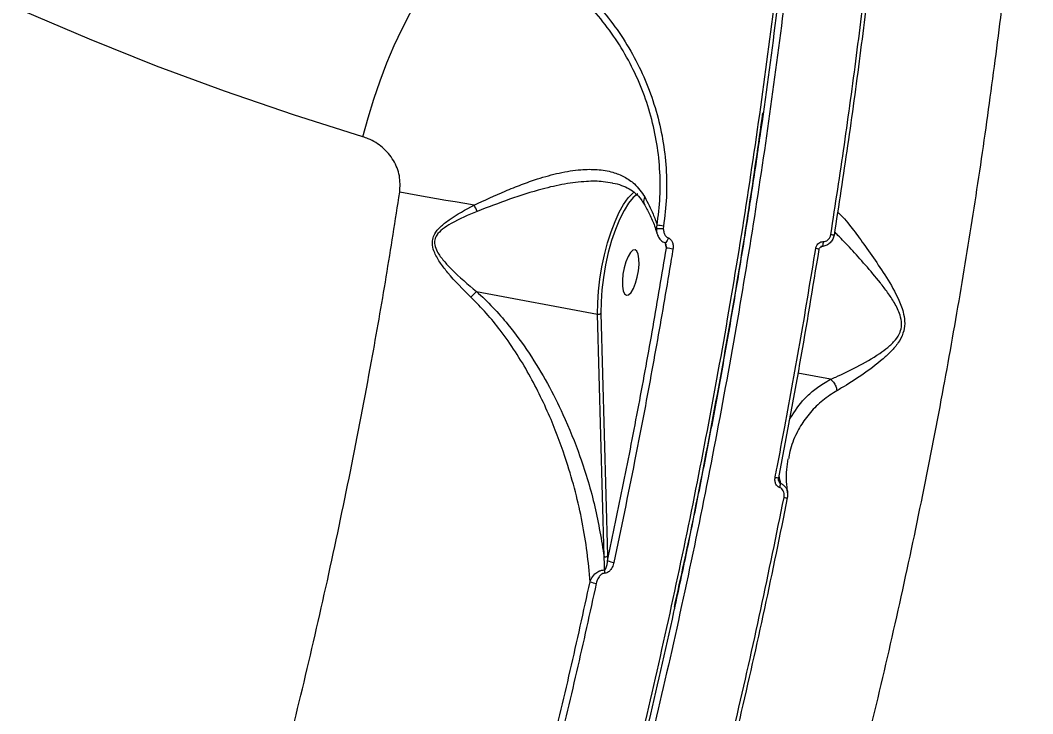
# Model space of a CAD drawing. Header units: millimetres. Extents: x -7151 to 6134, y -5040 to 5562.
# Drawn here: x -2254 to -2056.8, y -1178.3 to -1043.1 of the extents above; entities that cross this region are included whole.
import ezdxf

# ---------------------------------------------------------------- set-up
doc = ezdxf.new("R2010")
doc.units = ezdxf.units.MM
for name, color, linetype in [('DIKOM_ОБЪЕКТ', 7, 'Continuous'), ('DIKOM_РАЗМЕР_ЗОНА', 7, 'Continuous'), ('DIKOM_РАЗМЕР_ОБЪЕКТА', 7, 'Continuous')]:
    doc.layers.add(name, color=color, linetype=linetype)
doc.styles.add('style1', font='arial.ttf', dxfattribs={"width": 0.8})
doc.dimstyles.new('1-50', dxfattribs={"dimtxt": 300, "dimasz": 200, "dimexe": 100, "dimexo": 0, "dimgap": 100, "dimtad": 1, "dimtxsty": 'style1', "dimcen": 200, "dimclrd": 7, "dimclre": 7, "dimclrt": 7, "dimadec": 1, "dimazin": 2, "dimtfac": 1, "dimtmove": 0, "dimatfit": 2, "dimfxl": 0, "dimlwd": 25, "dimlwe": 18, "dimarcsym": 0})

# ---------------------------------------------------------------- blocks, each defined once
blk = doc.blocks.new('*D0')
at = {"layer": 'Defpoints', "color": 0, "transparency": 16777216}
for p in [(4133.55, 168.74), (-4567.47, -1241.13), (4133.55, -4153.12)]:
    blk.add_point(p, dxfattribs=at)
at = {"layer": 'DIKOM_РАЗМЕР_ОБЪЕКТА', "color": 7, "lineweight": 18, "transparency": 16777216}
for p, q in [((4133.55, 168.74), (4133.55, -4253.12)), ((-4567.47, -1241.13), (-4567.47, -4253.12))]:
    blk.add_line(p, q, dxfattribs=at)
at = {"layer": 'DIKOM_РАЗМЕР_ОБЪЕКТА', "color": 7, "lineweight": 25, "transparency": 16777216}
blk.add_line((-4367.47, -4153.12), (3933.55, -4153.12), dxfattribs=at)
at = {"layer": 'DIKOM_РАЗМЕР_ОБЪЕКТА', "color": 7, "transparency": 16777216}
for points in [[(-4367.47, -4119.79), (-4367.47, -4186.45), (-4567.47, -4153.12)], [(3933.55, -4119.79), (3933.55, -4186.45), (4133.55, -4153.12)]]:
    blk.add_solid(points, dxfattribs=at)
at = {"layer": 'DIKOM_РАЗМЕР_ОБЪЕКТА', "color": 7, "transparency": 16777216, "insert": (150.61, -3899.95), "char_height": 300, "attachment_point": 5, "style": 'style1'}
blk.add_mtext('8700', dxfattribs=at)
blk = doc.blocks.new('*D3')
at = {"layer": 'Defpoints', "color": 0, "transparency": 16777216}
for p in [(6133.55, 253.24), (-5802.46, -2467.19), (6133.55, -4939.78)]:
    blk.add_point(p, dxfattribs=at)
at = {"layer": 'DIKOM_РАЗМЕР_ЗОНА', "color": 7, "lineweight": 18, "transparency": 16777216}
for p, q in [((6133.55, 253.24), (6133.55, -5039.78)), ((-5802.46, -2467.19), (-5802.46, -5039.78))]:
    blk.add_line(p, q, dxfattribs=at)
at = {"layer": 'DIKOM_РАЗМЕР_ЗОНА', "color": 7, "lineweight": 25, "transparency": 16777216}
blk.add_line((-5602.46, -4939.78), (5933.55, -4939.78), dxfattribs=at)
at = {"layer": 'DIKOM_РАЗМЕР_ЗОНА', "color": 7, "transparency": 16777216}
for points in [[(-5602.46, -4906.44), (-5602.46, -4973.11), (-5802.46, -4939.78)], [(5933.55, -4906.44), (5933.55, -4973.11), (6133.55, -4939.78)]]:
    blk.add_solid(points, dxfattribs=at)
at = {"layer": 'DIKOM_РАЗМЕР_ЗОНА', "color": 7, "transparency": 16777216, "insert": (186.61, -4686.61), "char_height": 300, "attachment_point": 5, "style": 'style1'}
blk.add_mtext('11950', dxfattribs=at)

msp = doc.modelspace()

# ---------------------------------------------------------------- linework, layer by layer
at = {"layer": 'DIKOM_ОБЪЕКТ', "color": 7, "linetype": 'Continuous', "lineweight": 15}
for p, q in [((-2130.035, -1083.779), (-2129.93, -1083.08)), ((-2129.909, -1084.745), (-2130.035, -1083.779)), ((-2128.696, -1083.232), (-2128.731, -1083.744)), ((-2128.12, -1087.536), (-2128.386, -1086.338)), ((-2165.129, -1095.955), (-2141.528, -1100.372)), ((-2140.261, -1147.679), (-2141.528, -1100.372)), ((-2140.881, -1100.209), (-2139.614, -1147.516)), ((-2096.135, -1113.086), (-2102.52, -1111.891)), ((-2139.614, -1147.516), (-2139.589, -1148.46))]:
    msp.add_line(p, q, dxfattribs=at)
at = {"layer": 'DIKOM_ОБЪЕКТ', "color": 7, "linetype": 'Continuous', "lineweight": 15, "flags": 128}
for points in [[(-2187.249, -1065.834), (-2200.787, -1061.559), (-2214.189, -1056.967), (-2227.447, -1052.059), (-2240.553, -1046.838), (-2253.502, -1041.308), (-2266.285, -1035.472), (-2278.896, -1029.332), (-2291.327, -1022.892), (-2303.573, -1016.156), (-2315.626, -1009.127), (-2327.479, -1001.809), (-2339.127, -994.207), (-2350.561, -986.323), (-2361.778, -978.163)], [(-2187.249, -1065.834), (-2186.254, -1062.159), (-2185.134, -1058.507), (-2183.9, -1054.913), (-2182.563, -1051.408), (-2181.136, -1048.024), (-2179.63, -1044.793), (-2178.06, -1041.744), (-2176.44, -1038.905), (-2174.786, -1036.301), (-2173.111, -1033.957), (-2171.432, -1031.893), (-2169.763, -1030.129), (-2168.12, -1028.681), (-2166.518, -1027.562), (-2164.971, -1026.781)], [(-2165.565, -1079.151), (-2167.418, -1078.848), (-2169.269, -1078.54), (-2171.111, -1078.226), (-2172.942, -1077.908), (-2174.758, -1077.587), (-2176.554, -1077.262), (-2178.326, -1076.936), (-2180.07, -1076.608)], [(-2141.528, -1100.372), (-2141.513, -1098.222), (-2141.368, -1095.941), (-2141.097, -1093.578), (-2140.706, -1091.185), (-2140.202, -1088.814), (-2139.597, -1086.517), (-2138.905, -1084.342), (-2138.139, -1082.338), (-2137.317, -1080.547), (-2136.457, -1079.009), (-2135.577, -1077.756), (-2134.696, -1076.817), (-2134.385, -1076.562)], [(-2133.695, -1076.942), (-2134.587, -1077.687), (-2135.49, -1078.785), (-2136.384, -1080.208), (-2137.246, -1081.923), (-2138.056, -1083.889), (-2138.793, -1086.056), (-2139.441, -1088.375), (-2139.984, -1090.787), (-2140.407, -1093.235), (-2140.702, -1095.66), (-2140.862, -1098.004), (-2140.881, -1100.209)], [(-2096.087, -1084.852), (-2095.919, -1084.885), (-2095.768, -1084.918), (-2095.641, -1084.95), (-2095.54, -1084.979), (-2095.47, -1085.005), (-2095.433, -1085.027), (-2095.429, -1085.044), (-2095.461, -1085.055)], [(-2127.746, -1085.54), (-2127.848, -1085.806), (-2127.969, -1086.051), (-2128.099, -1086.256), (-2128.227, -1086.404), (-2128.344, -1086.483), (-2128.438, -1086.488)], [(-2097.58, -1086.248), (-2097.592, -1086.489), (-2097.624, -1086.718), (-2097.672, -1086.921), (-2097.733, -1087.086), (-2097.805, -1087.203), (-2097.883, -1087.265), (-2097.93, -1087.275)], [(-2133.88, -1088.113), (-2134.243, -1087.855), (-2134.673, -1087.955), (-2135.136, -1088.405), (-2135.593, -1089.169), (-2136.01, -1090.184), (-2136.35, -1091.37), (-2136.587, -1092.628), (-2136.702, -1093.858), (-2136.685, -1094.961), (-2136.538, -1095.845), (-2136.272, -1096.441), (-2135.909, -1096.699), (-2135.479, -1096.599), (-2135.016, -1096.149), (-2134.558, -1095.385), (-2134.142, -1094.369), (-2133.802, -1093.184), (-2133.564, -1091.925), (-2133.45, -1090.695), (-2133.467, -1089.593), (-2133.614, -1088.708), (-2133.88, -1088.113)], [(-2098.37, -1087.781), (-2098.379, -1087.789), (-2098.425, -1087.797)], [(-2106.268, -1132.284), (-2106.276, -1132.279), (-2106.318, -1132.267)], [(-2104.565, -1136.205), (-2104.536, -1136.216), (-2104.535, -1136.219)]]:
    msp.add_lwpolyline(points, dxfattribs=at)
at = {"layer": 'DIKOM_ОБЪЕКТ', "color": 7, "linetype": 'Continuous', "lineweight": 15}
for centre, radius, start, end in [((-2247.506, -1117.778), 90.59, 24.37862, 25.23899), ((-2128.649, -1084.064), 1.415, 168.37389, 196.20493), ((-2128.125, -1131.38), 47.64, 90.72868, 92.29776), ((-2130.365, -1091.689), 8.62, 78.8417, 87.11002), ((-2128.602, -1096.17), 8.647, 78.34838, 86.80636), ((-2099.066, -1089.024), 1.426, 60.73945, 88.51574), ((-2141.355, -1099.693), 0.701, 255.71936, 312.61129), ((-2105.874, -1127.719), 4.582, 256.55573, 265.06777), ((-2107.978, -1133.472), 2.058, 339.48259, 2.69906), ((-2104.065, -1130.922), 5.318, 257.61027, 264.93866), ((-2140.088, -1147.001), 0.7, 255.68687, 312.64377), ((-2137.05, -1140.947), 7.93, 251.32093, 260.52325), ((-2143.048, -1150.645), 2.919, 355.11933, 7.90715), ((-2140.534, -1145.421), 7.538, 250.95717, 260.41597)]:
    msp.add_arc(centre, radius, start, end, dxfattribs=at)
for points, knots in [([(-2096.79, -889.227), (-2096.723, -893.158), (-2096.542, -903.75), (-2096.636, -921.509), (-2097.187, -942.573), (-2098.221, -964.321), (-2099.744, -986.695), (-2101.767, -1009.634), (-2104.245, -1032.632), (-2107.158, -1055.608), (-2110.478, -1078.484), (-2114.258, -1101.634), (-2118.507, -1124.986), (-2123.22, -1148.464), (-2128.292, -1171.549), (-2133.7, -1194.173), (-2139.409, -1216.276), (-2145.512, -1238.219), (-2152.007, -1259.916), (-2158.877, -1281.286), (-2165.974, -1301.856), (-2173.265, -1321.577), (-2180.72, -1340.414), (-2188.458, -1358.676), (-2196.466, -1376.273), (-2204.72, -1393.125), (-2213.039, -1408.861), (-2221.394, -1423.455), (-2229.754, -1436.904), (-2238.255, -1449.426), (-2246.872, -1460.937), (-2255.58, -1471.372), (-2263.82, -1480.113), (-2271.572, -1487.34), (-2278.833, -1493.242), (-2286.05, -1498.236), (-2293.202, -1502.294), (-2300.213, -1505.377), (-2307.05, -1507.473), (-2313.016, -1508.551), (-2316.679, -1508.685), (-2318.17, -1508.74)], [0, 0, 0, 0, 0.01565217, 0.04216806, 0.06870435, 0.09522024, 0.12250627, 0.14981457, 0.17710062, 0.20361654, 0.23015279, 0.25666864, 0.28395479, 0.31126307, 0.33854909, 0.36506487, 0.39160131, 0.41811719, 0.44540319, 0.47271148, 0.49999753, 0.52651345, 0.55304979, 0.57956557, 0.60685168, 0.6341599, 0.66144592, 0.68796165, 0.71449805, 0.74101389, 0.76829977, 0.7956082, 0.82289433, 0.84597227, 0.86907741, 0.89218251, 0.91550656, 0.93883046, 0.96156383, 0.98434875, 1, 1, 1, 1]), ([(-2056.456, -968.823), (-2056.8, -974.624), (-2057.488, -986.232), (-2058.928, -1004.014), (-2060.664, -1022.011), (-2062.749, -1040.451), (-2065.19, -1059.3), (-2067.998, -1078.523), (-2071.129, -1097.811), (-2074.693, -1117.752), (-2078.728, -1138.314), (-2083.265, -1159.441), (-2088.157, -1180.426), (-2093.384, -1201.167), (-2098.921, -1221.569), (-2104.749, -1241.541), (-2110.863, -1261.043), (-2117.247, -1280.051), (-2123.887, -1298.533), (-2130.751, -1316.402), (-2137.807, -1333.574), (-2145.032, -1349.975), (-2152.415, -1365.564), (-2159.941, -1380.331), (-2167.592, -1394.252), (-2175.331, -1407.261), (-2183.125, -1419.298), (-2191.094, -1430.517), (-2199.222, -1440.815), (-2207.485, -1450.118), (-2215.72, -1458.219), (-2223.892, -1465.041), (-2231.988, -1470.689), (-2237.274, -1473.352), (-2239.916, -1474.684)], [0, 0, 0, 0, 0.0277667, 0.0555662, 0.083366, 0.1111324, 0.1400374, 0.1689802, 0.1979227, 0.2268277, 0.2586375, 0.2905482, 0.3225101, 0.3544719, 0.386382, 0.4181913, 0.4498954, 0.4817001, 0.5135556, 0.545411, 0.5772152, 0.6089191, 0.6405475, 0.672276, 0.7040551, 0.7358344, 0.7675626, 0.7991909, 0.832594, 0.8660266, 0.8994295, 0.9329432, 0.9664865, 1, 1, 1, 1]), ([(-2096.087, -1084.852), (-2095.193, -1079.03), (-2093.405, -1067.387), (-2091.039, -1049.944), (-2088.887, -1032.533), (-2087.675, -1021.003), (-2087.069, -1015.238)], [0, 0, 0, 0, 0.2491005, 0.4982002, 0.7490999, 1, 1, 1, 1]), ([(-2086.457, -1015.593), (-2087.058, -1021.304), (-2088.26, -1032.726), (-2090.399, -1050.056), (-2092.765, -1067.503), (-2094.562, -1079.204), (-2095.461, -1085.055)], [0, 0, 0, 0, 0.2491002, 0.4981999, 0.7491016, 1, 1, 1, 1]), ([(-2311.128, -1507.362), (-2310.566, -1507.283), (-2307.434, -1506.847), (-2301.552, -1504.809), (-2293.426, -1501.164), (-2285.072, -1496.076), (-2276.531, -1489.669), (-2267.988, -1482.045), (-2259.474, -1473.272), (-2251.015, -1463.423), (-2242.475, -1452.34), (-2233.879, -1440.007), (-2225.258, -1426.439), (-2216.901, -1412.103), (-2208.827, -1397.116), (-2201.053, -1381.597), (-2193.352, -1365.117), (-2185.753, -1347.689), (-2178.282, -1329.349), (-2171.007, -1310.24), (-2163.951, -1290.406), (-2157.138, -1269.907), (-2150.55, -1248.669), (-2144.22, -1226.733), (-2138.175, -1204.162), (-2132.55, -1181.452), (-2127.355, -1158.685), (-2122.587, -1135.941), (-2118.172, -1112.849), (-2114.136, -1089.476), (-2110.513, -1065.903), (-2107.537, -1044.03), (-2105.94, -1030.115), (-2105.233, -1023.961)], [0, 0, 0, 0, 0.00722693, 0.04030753, 0.07336253, 0.10737716, 0.14141993, 0.17543507, 0.20848991, 0.24157019, 0.27462496, 0.30864003, 0.34268287, 0.37669758, 0.40856269, 0.44044991, 0.47231458, 0.50503622, 0.53778258, 0.57050426, 0.60355925, 0.63663937, 0.66969462, 0.7037095, 0.73775229, 0.77176746, 0.80482227, 0.83790277, 0.87095767, 0.90497265, 0.93901556, 0.97303055, 1, 1, 1, 1]), ([(-2104.65, -1024.304), (-2105.361, -1030.444), (-2106.956, -1044.2), (-2108.767, -1058.18), (-2109.971, -1066.002), (-2109.989, -1066.12)], [0, 0, 0, 0, 0.4425947, 0.9916068, 1, 1, 1, 1]), ([(-2149.693, -1032.82), (-2147.969, -1034.168), (-2144.791, -1036.653), (-2140.705, -1040.999), (-2137.264, -1045.466), (-2134.311, -1050.295), (-2131.896, -1055.423), (-2130.038, -1060.777), (-2128.752, -1066.305), (-2128.098, -1071.94), (-2128.007, -1077.617), (-2128.467, -1081.362), (-2128.696, -1083.232)], [0, 0, 0, 0, 0.1166778, 0.2150831, 0.3137948, 0.4121992, 0.5100616, 0.6082252, 0.7060829, 0.8039532, 0.9021319, 1, 1, 1, 1]), ([(-2129.93, -1083.08), (-2129.706, -1081.251), (-2129.257, -1077.587), (-2129.348, -1072.032), (-2129.993, -1066.519), (-2131.256, -1061.11), (-2133.082, -1055.871), (-2135.453, -1050.853), (-2138.352, -1046.127), (-2141.729, -1041.754), (-2145.74, -1037.501), (-2148.857, -1035.068), (-2150.548, -1033.747)], [0, 0, 0, 0, 0.0977719, 0.1958574, 0.2936324, 0.3914583, 0.4895956, 0.5874275, 0.6858977, 0.7846803, 0.883159, 1, 1, 1, 1]), ([(-2126.575, -1157.503), (-2125.93, -1154.604), (-2123.613, -1144.183), (-2120.021, -1126.058), (-2115.785, -1103.001), (-2112.184, -1081.325), (-2110.191, -1067.329), (-2109.312, -1061.153)], [0, 0, 0, 0, 0.0911993, 0.3278821, 0.5643835, 0.8077547, 1, 1, 1, 1]), ([(-2180.07, -1076.608), (-2180.022, -1075.55), (-2179.925, -1073.398), (-2181.209, -1070.317), (-2183.344, -1067.793), (-2185.537, -1066.414), (-2186.905, -1065.951), (-2187.249, -1065.834)], [0, 0, 0, 0, 0.2187073, 0.4447779, 0.6794169, 0.919198, 1, 1, 1, 1]), ([(-2126.554, -1157.885), (-2126.501, -1157.645), (-2125.619, -1153.672), (-2123.988, -1145.932), (-2121.685, -1134.679), (-2119.491, -1123.413), (-2117.396, -1112.142), (-2115.404, -1100.862), (-2113.509, -1089.574), (-2111.727, -1078.282), (-2110.535, -1070.452), (-2109.966, -1066.395), (-2109.924, -1066.096)], [0, 0, 0, 0, 0.0079297, 0.1312656, 0.2542528, 0.3769879, 0.4995695, 0.6220968, 0.7446661, 0.8673426, 0.9902269, 1, 1, 1, 1]), ([(-2165.565, -1079.151), (-2163.553, -1078.206), (-2160.503, -1076.772), (-2156.376, -1075.118), (-2152.856, -1073.876), (-2148.951, -1072.793), (-2145.04, -1072.172), (-2141.543, -1072.138), (-2138.703, -1072.615), (-2136.285, -1073.587), (-2134.069, -1075.068), (-2132.967, -1076.657), (-2132.342, -1077.557)], [0, 0, 0, 0, 0.1588982, 0.2409084, 0.3228905, 0.4352798, 0.5505628, 0.6428595, 0.7376592, 0.8155007, 0.8955114, 1, 1, 1, 1]), ([(-2138.62, -1074.898), (-2139.222, -1074.776), (-2140.826, -1074.452), (-2143.96, -1074.491), (-2147.941, -1074.967), (-2152.956, -1076.124), (-2158.694, -1077.937), (-2162.893, -1079.569), (-2164.994, -1080.386)], [0, 0, 0, 0, 0.0786876, 0.2097227, 0.3718498, 0.5341576, 0.7669195, 1, 1, 1, 1]), ([(-2138.599, -1074.84), (-2138.595, -1074.84), (-2137.953, -1074.912), (-2136.871, -1075.279), (-2135.355, -1075.931), (-2134.109, -1076.836), (-2133.13, -1077.841), (-2132.657, -1078.66), (-2132.464, -1078.993)], [0, 0, 0, 0, 0.0015769, 0.2193538, 0.4327002, 0.6450488, 0.8558216, 1, 1, 1, 1]), ([(-2374.262, -1459.017), (-2372.09, -1459.427), (-2367.651, -1460.265), (-2360.678, -1460.02), (-2353.44, -1458.641), (-2346.104, -1456.048), (-2338.705, -1452.308), (-2331.269, -1447.475), (-2323.677, -1441.471), (-2315.948, -1434.268), (-2308.107, -1425.861), (-2300.325, -1416.433), (-2292.626, -1406.041), (-2285.037, -1394.759), (-2277.433, -1382.406), (-2269.843, -1368.981), (-2262.294, -1354.505), (-2254.948, -1339.288), (-2247.828, -1323.397), (-2240.946, -1306.914), (-2234.199, -1289.58), (-2227.614, -1271.421), (-2221.22, -1252.479), (-2215.153, -1233.155), (-2209.428, -1213.522), (-2204.05, -1193.658), (-2198.939, -1173.257), (-2194.123, -1152.37), (-2189.627, -1131.058), (-2185.843, -1111.274), (-2182.658, -1093.109), (-2180.933, -1082.112), (-2180.07, -1076.608)], [0, 0, 0, 0, 0.0328056, 0.0670408, 0.1013041, 0.1355393, 0.1688093, 0.2021053, 0.2353751, 0.2696108, 0.3038743, 0.3381097, 0.3714043, 0.4047238, 0.4380183, 0.4722773, 0.5065637, 0.5408223, 0.5741714, 0.6075461, 0.640895, 0.6752083, 0.7095493, 0.7438629, 0.7772951, 0.8107531, 0.8441855, 0.8785823, 0.9130067, 0.9474034, 0.973677, 1, 1, 1, 1]), ([(-2132.342, -1077.557), (-2132.36, -1077.591), (-2132.456, -1077.777), (-2132.582, -1078.172), (-2132.6, -1078.636), (-2132.442, -1078.868), (-2132.388, -1078.948)], [0, 0, 0, 0, 0.0655225, 0.3672064, 0.7805896, 1, 1, 1, 1]), ([(-2132.451, -1078.943), (-2132.095, -1079.59), (-2131.305, -1081.026), (-2130.515, -1082.874), (-2130.163, -1084.045), (-2130.037, -1084.463)], [0, 0, 0, 0, 0.3452602, 0.7660107, 1, 1, 1, 1]), ([(-2132.342, -1077.557), (-2131.759, -1078.675), (-2130.79, -1080.528), (-2130.175, -1082.354), (-2129.93, -1083.08)], [0, 0, 0, 0, 0.6025691, 1, 1, 1, 1]), ([(-2166.225, -1097.103), (-2167.777, -1095.557), (-2169.875, -1093.466), (-2172.154, -1090.498), (-2173.233, -1088.719), (-2173.752, -1087.097), (-2173.715, -1085.804), (-2173.215, -1084.543), (-2172.106, -1083.249), (-2169.581, -1081.272), (-2167.25, -1080.041), (-2165.565, -1079.151)], [0, 0, 0, 0, 0.2657922, 0.35938271, 0.45430814, 0.51775311, 0.5632862, 0.60857858, 0.68031704, 0.76887697, 1, 1, 1, 1]), ([(-2164.994, -1080.386), (-2166.715, -1081.097), (-2169.078, -1082.074), (-2171.674, -1083.707), (-2172.811, -1084.787), (-2173.316, -1085.89), (-2173.308, -1087.044), (-2172.693, -1088.475), (-2171.514, -1090.041), (-2169.033, -1092.698), (-2166.797, -1094.576), (-2165.143, -1095.955), (-2165.141, -1095.957)], [0, 0, 0, 0, 0.2369972, 0.3252969, 0.3938332, 0.4351561, 0.4764826, 0.5364905, 0.6300055, 0.7257546, 0.9996839, 1, 1, 1, 1]), ([(-2094.779, -1080.529), (-2094.45, -1080.811), (-2093.786, -1081.379), (-2092.287, -1083.207), (-2090.295, -1085.836), (-2087.85, -1089.331), (-2085.215, -1093.173), (-2083.11, -1096.86), (-2081.901, -1099.973), (-2081.604, -1102.243), (-2081.951, -1104.227), (-2082.944, -1106.061), (-2084.309, -1107.677), (-2086.727, -1109.879), (-2090.076, -1112.37), (-2093.092, -1114.25), (-2094.609, -1115.148), (-2094.92, -1115.332)], [0, 0, 0, 0, 0.0692364, 0.1395822, 0.2369059, 0.3343822, 0.4290078, 0.523313, 0.5751008, 0.6076232, 0.6407084, 0.6763852, 0.7168738, 0.7575415, 0.8648624, 0.9723092, 1, 1, 1, 1]), ([(-2129.893, -1084.74), (-2129.874, -1084.833), (-2129.798, -1085.209), (-2129.441, -1085.76), (-2128.949, -1086.275), (-2128.563, -1086.409), (-2128.425, -1086.457)], [0, 0, 0, 0, 0.1193734, 0.4813, 0.8150158, 1, 1, 1, 1]), ([(-2128.731, -1083.744), (-2128.707, -1083.999), (-2128.664, -1084.462), (-2128.391, -1085.026), (-2128.073, -1085.382), (-2127.84, -1085.495), (-2127.746, -1085.54)], [0, 0, 0, 0, 0.346678, 0.6311859, 0.8511792, 1, 1, 1, 1]), ([(-2097.58, -1086.248), (-2097.422, -1086.234), (-2097.107, -1086.207), (-2096.679, -1085.955), (-2096.331, -1085.571), (-2096.149, -1085.174), (-2096.1, -1084.921), (-2096.087, -1084.852)], [0, 0, 0, 0, 0.2169305, 0.43347861, 0.66201285, 0.90813295, 1, 1, 1, 1]), ([(-2096.124, -1113.09), (-2096.123, -1113.089), (-2095.784, -1112.952), (-2094.191, -1112.226), (-2091.017, -1110.714), (-2087.494, -1108.748), (-2084.955, -1106.895), (-2083.545, -1105.573), (-2082.576, -1104.078), (-2082.321, -1102.906), (-2082.303, -1101.791), (-2082.622, -1100.216), (-2083.66, -1098.204), (-2085.018, -1096.154), (-2086.936, -1093.659), (-2089.384, -1090.748), (-2092.19, -1087.636), (-2094.206, -1085.492), (-2095.148, -1084.631), (-2095.367, -1084.431)], [0, 0, 0, 0, 0.0001193, 0.0318017, 0.153267, 0.277381, 0.3215447, 0.3665257, 0.4035363, 0.4307841, 0.4370178, 0.470643, 0.526791, 0.579786, 0.6328522, 0.7415323, 0.8524127, 0.9657019, 1, 1, 1, 1]), ([(-2128.436, -1086.49), (-2128.434, -1086.49), (-2128.43, -1086.491), (-2128.394, -1086.516), (-2128.347, -1086.564), (-2128.28, -1086.665), (-2128.218, -1086.796), (-2128.202, -1086.9), (-2128.195, -1086.941)], [0, 0, 0, 0, 0.1134691, 0.2182336, 0.3326738, 0.5237159, 0.8088198, 1, 1, 1, 1]), ([(-2127.746, -1085.54), (-2127.703, -1085.559), (-2127.537, -1085.63), (-2127.259, -1085.859), (-2126.97, -1086.317), (-2126.792, -1086.964), (-2126.834, -1087.447), (-2126.856, -1087.701)], [0, 0, 0, 0, 0.0579251, 0.2244052, 0.4300229, 0.7004885, 1, 1, 1, 1]), ([(-2099.03, -1087.599), (-2099.017, -1087.533), (-2098.97, -1087.289), (-2098.794, -1086.906), (-2098.459, -1086.533), (-2098.042, -1086.287), (-2097.734, -1086.261), (-2097.58, -1086.248)], [0, 0, 0, 0, 0.091868, 0.335627, 0.5631291, 0.7813582, 1, 1, 1, 1]), ([(-2095.461, -1085.055), (-2095.486, -1085.163), (-2095.58, -1085.561), (-2095.909, -1086.186), (-2096.515, -1086.782), (-2097.248, -1087.165), (-2097.774, -1087.198), (-2098.039, -1087.215)], [0, 0, 0, 0, 0.0903037, 0.3322713, 0.559161, 0.7776244, 1, 1, 1, 1]), ([(-2139.589, -1148.46), (-2138.535, -1143.422), (-2136.426, -1133.347), (-2133.481, -1118.13), (-2130.684, -1102.854), (-2128.975, -1092.642), (-2128.12, -1087.536)], [0, 0, 0, 0, 0.249316, 0.4986303, 0.7493148, 1, 1, 1, 1]), ([(-2126.856, -1087.701), (-2126.964, -1088.357), (-2127.503, -1091.64), (-2128.944, -1100.179), (-2131.285, -1113.313), (-2134.531, -1130.412), (-2136.987, -1142.199), (-2138.355, -1148.769)], [0, 0, 0, 0, 0.032158, 0.16079283, 0.41828332, 0.67577566, 1, 1, 1, 1]), ([(-2128.12, -1087.536), (-2128.124, -1087.383), (-2128.128, -1087.186), (-2128.182, -1086.986), (-2128.194, -1086.941)], [0, 0, 0, 0, 0.7755278, 1, 1, 1, 1]), ([(-2106.939, -1132.175), (-2106.812, -1131.521), (-2106.175, -1128.25), (-2104.453, -1119.199), (-2101.876, -1104.99), (-2099.979, -1093.4), (-2099.03, -1087.599)], [0, 0, 0, 0, 0.0441399, 0.2207127, 0.6100125, 1, 1, 1, 1]), ([(-2098.425, -1087.797), (-2099.642, -1095.207), (-2102.078, -1110.048), (-2104.903, -1124.853), (-2106.318, -1132.267)], [0, 0, 0, 0, 0.4992707, 1, 1, 1, 1]), ([(-2098.361, -1087.783), (-2098.354, -1087.734), (-2098.335, -1087.605), (-2098.235, -1087.436), (-2098.099, -1087.315), (-2097.997, -1087.273), (-2097.946, -1087.278), (-2097.932, -1087.28)], [0, 0, 0, 0, 0.16065, 0.4229003, 0.6702289, 0.9069116, 1, 1, 1, 1]), ([(-2166.225, -1097.103), (-2166.196, -1097.069), (-2166.009, -1096.862), (-2165.624, -1096.443), (-2165.311, -1096.128), (-2165.141, -1095.957)], [0, 0, 0, 0, 0.0794483, 0.4970811, 1, 1, 1, 1]), ([(-2165.141, -1095.957), (-2165.14, -1095.956), (-2165.138, -1095.955), (-2165.134, -1095.954), (-2165.131, -1095.955), (-2165.129, -1095.955)], [0, 0, 0, 0, 0.2499936, 0.5774996, 1, 1, 1, 1]), ([(-2165.129, -1095.955), (-2164.041, -1096.98), (-2161.865, -1099.03), (-2158.392, -1103.052), (-2154.77, -1107.985), (-2151.234, -1113.869), (-2147.869, -1120.591), (-2144.652, -1128.612), (-2141.848, -1137.918), (-2140.79, -1144.425), (-2140.261, -1147.679)], [0, 0, 0, 0, 0.0717654, 0.1435737, 0.2576771, 0.3721864, 0.4865168, 0.6397332, 0.819856, 1, 1, 1, 1]), ([(-2142.994, -1152.546), (-2143.162, -1150.621), (-2143.497, -1146.769), (-2144.475, -1140.917), (-2145.795, -1135.03), (-2147.731, -1128.343), (-2150.022, -1122.147), (-2152.586, -1116.484), (-2154.885, -1112.068), (-2157.489, -1107.72), (-2160.275, -1103.75), (-2163.163, -1100.172), (-2165.202, -1098.129), (-2166.225, -1097.103)], [0, 0, 0, 0, 0.1007622, 0.2015263, 0.3037927, 0.4060561, 0.5490241, 0.6279418, 0.7068485, 0.787293, 0.8677097, 0.9335573, 1, 1, 1, 1]), ([(-2104.24, -1121.117), (-2103.438, -1119.789), (-2102.21, -1117.758), (-2099.761, -1115.46), (-2097.907, -1114.082), (-2096.611, -1113.353), (-2096.135, -1113.086)], [0, 0, 0, 0, 0.4226441, 0.6464271, 0.8701816, 1, 1, 1, 1]), ([(-2096.135, -1113.086), (-2096.133, -1113.086), (-2096.13, -1113.086), (-2096.126, -1113.088), (-2096.125, -1113.089), (-2096.124, -1113.09)], [0, 0, 0, 0, 0.4527374, 0.795455, 1, 1, 1, 1]), ([(-2096.124, -1113.09), (-2095.923, -1113.273), (-2095.521, -1113.638), (-2095.108, -1114.392), (-2094.951, -1114.977), (-2094.924, -1115.285), (-2094.92, -1115.332)], [0, 0, 0, 0, 0.3157279, 0.631465, 0.94377, 1, 1, 1, 1]), ([(-2094.92, -1115.332), (-2095.374, -1115.608), (-2096.855, -1116.507), (-2099.008, -1118.297), (-2101.175, -1120.79), (-2102.901, -1123.738), (-2103.97, -1126.328), (-2104.229, -1128.074), (-2104.298, -1128.538)], [0, 0, 0, 0, 0.0872999, 0.284939, 0.4832565, 0.6810787, 0.9152446, 1, 1, 1, 1]), ([(-2104.505, -1135.162), (-2104.589, -1134.447), (-2104.772, -1132.904), (-2104.732, -1130.702), (-2104.495, -1129.268), (-2104.382, -1128.578)], [0, 0, 0, 0, 0.3094452, 0.6676217, 1, 1, 1, 1]), ([(-2106.051, -1134.193), (-2106.083, -1134.181), (-2106.245, -1134.12), (-2106.527, -1133.922), (-2106.823, -1133.502), (-2107.012, -1132.893), (-2106.965, -1132.431), (-2106.939, -1132.175)], [0, 0, 0, 0, 0.04406367, 0.22464073, 0.43383144, 0.68752568, 1, 1, 1, 1]), ([(-2106.26, -1132.785), (-2106.268, -1132.755), (-2106.306, -1132.62), (-2106.302, -1132.441), (-2106.269, -1132.307), (-2106.264, -1132.285)], [0, 0, 0, 0, 0.1966337, 0.8679792, 1, 1, 1, 1]), ([(-2106.239, -1131.842), (-2106.238, -1131.844), (-2106.11, -1132.35), (-2106.016, -1132.864), (-2105.923, -1133.375)], [0, 0, 0, 0, 0.00495, 1, 1, 1, 1]), ([(-2106.261, -1132.786), (-2106.242, -1132.866), (-2106.207, -1133.021), (-2106.112, -1133.207), (-2106.018, -1133.313), (-2105.962, -1133.356), (-2105.934, -1133.37), (-2105.923, -1133.375)], [0, 0, 0, 0, 0.3635463, 0.7082692, 0.8694922, 0.9481032, 1, 1, 1, 1]), ([(-2105.206, -1136.116), (-2105.18, -1135.86), (-2105.133, -1135.412), (-2105.321, -1134.83), (-2105.606, -1134.44), (-2105.874, -1134.259), (-2106.025, -1134.203), (-2106.051, -1134.193)], [0, 0, 0, 0, 0.3277636, 0.5739043, 0.7797452, 0.9629169, 1, 1, 1, 1]), ([(-2105.923, -1133.375), (-2105.88, -1133.391), (-2105.628, -1133.482), (-2105.187, -1133.757), (-2104.741, -1134.337), (-2104.5, -1134.845), (-2104.508, -1135.145), (-2104.509, -1135.162)], [0, 0, 0, 0, 0.05637, 0.3318105, 0.6329986, 0.9796554, 1, 1, 1, 1]), ([(-2125.246, -1221.793), (-2123.399, -1214.838), (-2119.705, -1200.928), (-2114.547, -1179.604), (-2109.658, -1158.003), (-2106.69, -1143.412), (-2105.206, -1136.116)], [0, 0, 0, 0, 0.2485961, 0.4971918, 0.7485967, 1, 1, 1, 1]), ([(-2104.565, -1136.205), (-2106.029, -1143.403), (-2108.958, -1157.799), (-2113.812, -1179.275), (-2118.973, -1200.635), (-2122.701, -1214.671), (-2124.565, -1221.689)], [0, 0, 0, 0, 0.2485975, 0.497193, 0.7485962, 1, 1, 1, 1]), ([(-2104.548, -1136.217), (-2104.529, -1136.144), (-2104.442, -1135.799), (-2104.481, -1135.443), (-2104.512, -1135.16)], [0, 0, 0, 0, 0.2092293, 1, 1, 1, 1]), ([(-2140.157, -1150.244), (-2140.164, -1150.06), (-2140.195, -1149.205), (-2140.232, -1148.35), (-2140.261, -1147.679)], [0, 0, 0, 0, 0.2148552, 1, 1, 1, 1]), ([(-2140.157, -1150.244), (-2140.134, -1150.236), (-2140.085, -1150.219), (-2140, -1150.133), (-2139.878, -1149.927), (-2139.732, -1149.479), (-2139.634, -1148.962), (-2139.6, -1148.582), (-2139.589, -1148.46)], [0, 0, 0, 0, 0.0382584, 0.0819438, 0.1921373, 0.418063, 0.8124215, 1, 1, 1, 1]), ([(-2138.355, -1148.769), (-2138.394, -1148.924), (-2138.517, -1149.415), (-2138.849, -1150.085), (-2139.33, -1150.602), (-2139.752, -1150.857), (-2140.01, -1150.881), (-2140.14, -1150.894)], [0, 0, 0, 0, 0.160562, 0.5081062, 0.7318769, 0.8652619, 1, 1, 1, 1]), ([(-2142.994, -1152.546), (-2142.929, -1152.376), (-2142.719, -1151.824), (-2142.174, -1151.076), (-2141.422, -1150.527), (-2140.76, -1150.265), (-2140.362, -1150.251), (-2140.157, -1150.244)], [0, 0, 0, 0, 0.1441261, 0.4679445, 0.6901209, 0.8403396, 1, 1, 1, 1]), ([(-2140.14, -1150.894), (-2140.264, -1150.905), (-2140.51, -1150.927), (-2140.905, -1151.167), (-2141.345, -1151.648), (-2141.641, -1152.263), (-2141.754, -1152.713), (-2141.789, -1152.854)], [0, 0, 0, 0, 0.1388753, 0.276695, 0.4965879, 0.8418746, 1, 1, 1, 1]), ([(-2159.679, -1220.597), (-2158.176, -1215.051), (-2155.171, -1203.961), (-2150.908, -1187.021), (-2146.815, -1169.892), (-2144.268, -1158.328), (-2142.994, -1152.546)], [0, 0, 0, 0, 0.2491009, 0.4982013, 0.7491008, 1, 1, 1, 1]), ([(-2141.789, -1152.854), (-2143.057, -1158.607), (-2145.592, -1170.113), (-2149.682, -1187.24), (-2153.962, -1204.261), (-2156.995, -1215.457), (-2158.512, -1221.055)], [0, 0, 0, 0, 0.2491, 0.4982002, 0.7490989, 1, 1, 1, 1]), ([(-2126.61, -1157.851), (-2126.648, -1158.036), (-2128.285, -1165.872), (-2131.908, -1181.162), (-2135.574, -1196.534), (-2137.625, -1204.181), (-2137.698, -1204.455)], [0, 0, 0, 0, 0.011717, 0.4968637, 0.9820063, 1, 1, 1, 1])]:
    msp.add_open_spline(points, degree=3, knots=knots, dxfattribs=at)

# ---------------------------------------------------------------- dimensions: what is measured, and where the dimension line sits
at = {"layer": 'DIKOM_РАЗМЕР_ЗОНА'}
dim = msp.add_linear_dim(base=(6133.546, -4939.778), p1=(-5802.455, -2467.185), p2=(6133.546, 253.243), text='11950', dimstyle='1-50', dxfattribs=at)
dim.commit()
dim.dimension.update_dxf_attribs({"geometry": '*D3', "text_midpoint": (186.606, -4939.778), "dimtype": 160})
at = {"layer": 'DIKOM_РАЗМЕР_ОБЪЕКТА'}
dim = msp.add_linear_dim(base=(4133.546, -4153.121), p1=(-4567.472, -1241.128), p2=(4133.546, 168.743), text='8700', dimstyle='1-50', dxfattribs=at)
dim.commit()
dim.dimension.update_dxf_attribs({"geometry": '*D0', "text_midpoint": (150.606, -4153.121), "dimtype": 160})

doc.saveas('drawing.dxf')
